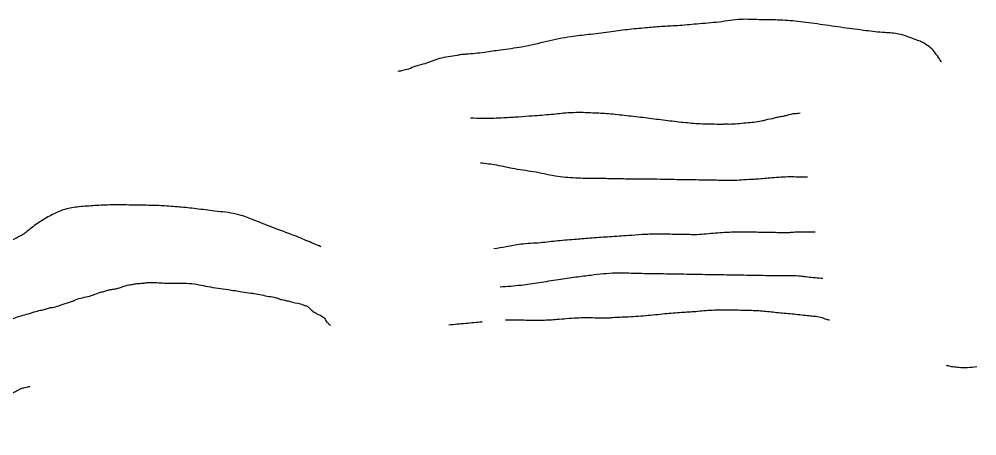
# Model space of a CAD drawing. Extents: x 366044 to 388405, y 4538112 to 4547939.
# Drawn here: x 384464.8 to 384604.9, y 4538113.6 to 4538174.6 of the extents above; entities that cross this region are included whole.
import ezdxf

# ---------------------------------------------------------------- set-up
doc = ezdxf.new("R2010")
doc.units = 0
doc.layers.add('_DOSYADAN_EKLENDI', color=7, linetype='Continuous')
doc.layers.add('Egri_1m', color=7, linetype='Continuous')

msp = doc.modelspace()

# ---------------------------------------------------------------- linework, layer by layer
at = {"layer": '_DOSYADAN_EKLENDI'}
for points in [[(384599.78005918, 4538168.298674201), (384599.44696269004, 4538168.783601924), (384598.16023897403, 4538170.411328387), (384597.4387619963, 4538170.919864445), (384596.8024144223, 4538171.2809585435), (384596.0770243808, 4538171.555933436), (384593.5218514257, 4538172.4164069155), (384591.4521762675, 4538172.626278552), (384588.6828788268, 4538172.906270315), (384585.419768329, 4538173.340546444), (384581.98248596006, 4538173.83614532), (384578.7193754622, 4538174.270421447), (384575.80265217496, 4538174.46527149), (384573.0586333602, 4538174.511213343), (384570.4313813034, 4538174.555200224), (384567.2129584621, 4538174.17103478), (384563.93761964055, 4538173.875432261), (384561.10113442765, 4538173.630888888), (384558.7336727789, 4538173.495306205), (384556.4528079328, 4538173.299867002), (384553.791472857, 4538173.052391169), (384551.06979787047, 4538172.689112238), (384548.08539767814, 4538172.330231995), (384545.53985109454, 4538172.0224108985), (384541.994939206, 4538171.3224750245), (384538.3313040275, 4538170.507713541), (384535.2286696783, 4538170.063202833), (384532.8869757884, 4538169.722765388), (384530.16676820064, 4538169.447071895), (384529.5235727653, 4538169.399433951), (384528.8793990641, 4538169.293405716), (384526.2725343037, 4538168.811391231), (384524.1283343792, 4538168.05880054), (384522.0439852324, 4538167.392817802), (384521.7496226725, 4538167.251729503), (384521.33947162033, 4538167.170986471), (384520.92883143533, 4538167.061048292), (384520.20690393855, 4538166.95067015)], [(384532.27167756786, 4538153.583777087), (384534.6258205137, 4538153.252174998), (384537.3031406892, 4538152.7108931495), (384540.4485061631, 4538152.220181704), (384543.591915105, 4538151.612689675), (384546.5952351949, 4538151.357983111), (384549.36844569916, 4538151.311552513), (384551.8789309978, 4538151.269520604), (384554.0391160223, 4538151.233353612), (384558.0972499984, 4538151.194613462), (384560.1114765752, 4538151.160890186), (384563.87720452313, 4538151.097842323), (384566.8255651647, 4538151.048479266), (384569.10251694714, 4538151.010357302), (384571.9083430718, 4538151.167803982), (384572.7558803337, 4538151.212020722), (384574.94917011133, 4538151.4089261545), (384577.5793569657, 4538151.5401101485), (384579.8563087482, 4538151.501988184), (384580.14517752355, 4538151.4971517855)], [(384535.1826442427, 4538135.414323928), (384538.24402713845, 4538135.669595906), (384540.87812705647, 4538136.034341066), (384543.6888445106, 4538136.483739205), (384546.26456104947, 4538136.849461853), (384548.4885099155, 4538137.133463978), (384552.08544645476, 4538137.4528854685), (384555.1213821647, 4538137.402056183), (384558.2157012538, 4538137.350249411), (384561.63112892746, 4538137.293066464), (384565.1633233593, 4538137.233928546), (384568.2868341378, 4538137.181633031), (384571.20600308967, 4538137.132758719), (384574.00840528356, 4538137.085839378), (384576.46050720324, 4538137.044784956), (384579.14614263887, 4538136.999820588), (384579.84527578845, 4538136.9005053155), (384582.14848446276, 4538136.686723733), (384582.389677107, 4538136.659614292)]]:
    msp.add_spline(points, degree=3, dxfattribs=at)
at = {"layer": 'Egri_1m'}
for points in [[(384530.8126326071, 4538160.144715785), (384532.7321904088, 4538160.107904016), (384535.7112135786, 4538160.176140335), (384537.86590440565, 4538160.317092045), (384539.8732166386, 4538160.4605021775), (384542.64837923745, 4538160.679550852), (384545.0698332104, 4538160.904499739), (384545.8961411217, 4538160.9496808), (384548.7552858475, 4538160.901987407), (384551.02343452035, 4538160.775705367), (384553.672298077, 4538160.495660868), (384556.3796191793, 4538160.185158886), (384559.02749495173, 4538159.846166161), (384561.6758646163, 4538159.536647548), (384564.08991020673, 4538159.319484748), (384566.88960960275, 4538159.243300611), (384567.508599698, 4538159.232975239), (384568.0986079666, 4538159.252615662), (384568.68812234316, 4538159.242781974), (384571.13855814276, 4538159.437765064), (384572.2900867456, 4538159.53648582), (384573.383651695, 4538159.69513817), (384574.03508086206, 4538159.861165787), (384575.3369514119, 4538160.134272796), (384575.9589048601, 4538160.300792097), (384576.63882196177, 4538160.407379805), (384577.17185436137, 4538160.545900048), (384578.325852425, 4538160.791991366), (384578.73900638067, 4538160.814581896), (384579.06422707206, 4538160.868121591), (384579.0894076119, 4538160.871291525)], [(384508.9416618892, 4538141.2738745315), (384506.7516383875, 4538142.203263216), (384504.40889153886, 4538143.156295458), (384502.06466301356, 4538144.020905363), (384499.5165739174, 4538145.036327623), (384496.526349039, 4538146.059125147), (384493.378867723, 4538146.4948988445), (384490.6720405129, 4538146.834874939), (384488.2290130957, 4538147.082003538), (384485.78499789425, 4538147.270183909), (384483.4274342806, 4538147.338992777), (384481.18727965007, 4538147.376360795), (384478.35711675097, 4538147.39408839), (384475.8197354714, 4538147.28900269), (384473.5466478768, 4538147.120543606), (384471.476433069, 4538146.742323943), (384470.70512545796, 4538146.460366614), (384469.8733847327, 4538146.090970317), (384468.1175249886, 4538145.117859876), (384466.3866959339, 4538143.878990738), (384465.72934006073, 4538143.359273772), (384465.25180185365, 4538143.013451372), (384464.9840509235, 4538142.87050597), (384464.7167938853, 4538142.757034681), (384464.53796400374, 4538142.642088337), (384464.24024346255, 4538142.470160507), (384463.8241261539, 4538142.2707253015), (384461.7960704499, 4538140.889402446), (384459.85594801046, 4538139.477130423), (384457.3164333511, 4538137.485209842), (384454.834388453, 4538135.403883555), (384452.6820092757, 4538133.641363975), (384451.0076621977, 4538132.254140905), (384449.39374823385, 4538130.9543568045), (384447.60001660406, 4538129.4806781355), (384446.7127664252, 4538128.672985584)], [(384534.23116593173, 4538141.008764298), (384536.0730641261, 4538141.301399611), (384538.1727546528, 4538141.679127589), (384541.0658201269, 4538141.896209525), (384543.6061647595, 4538142.178139898), (384546.3223759207, 4538142.398171942), (384548.6254331262, 4538142.5956134545), (384551.19327790895, 4538142.759155695), (384553.93847089686, 4538142.949221941), (384555.94578312984, 4538143.092632074), (384558.1289618912, 4538143.174143875), (384560.339640803, 4538143.13726754), (384562.63874687115, 4538143.098916154), (384563.6703970299, 4538143.081707197), (384566.32716286124, 4538143.273248496), (384569.04238623806, 4538143.434332315), (384571.0477229024, 4538143.459845996), (384573.2289260953, 4538143.423461348), (384575.763837914, 4538143.381176485), (384577.03129382344, 4538143.360034054), (384577.5623506545, 4538143.380657845), (384578.0939013776, 4538143.430755751), (384579.0086364454, 4538143.474461758), (384581.29321064946, 4538143.436352776)], [(384436.18317693914, 4538113.588932792), (384437.6417300486, 4538114.080110939), (384440.04062279296, 4538114.718189083), (384440.5741490848, 4538114.886183439), (384441.6981775374, 4538115.103292329), (384441.9934286178, 4538115.1278495975), (384442.11182538536, 4538115.155356972), (384442.4085581422, 4538115.268336577), (384442.76374844456, 4538115.350858701), (384443.26730512537, 4538115.489870628), (384443.5335743791, 4538115.544393693), (384443.71240426064, 4538115.659340036), (384444.2454366603, 4538115.797860278), (384445.4009164004, 4538116.132373934), (384446.0218820643, 4538116.23994501), (384446.55540835613, 4538116.407939365), (384447.1179164746, 4538116.545967923), (384447.5330459989, 4538116.686454902), (384448.98180125083, 4538116.927629376), (384449.42640649393, 4538117.067624672), (384449.92946928256, 4538117.177162486), (384450.4320381791, 4538117.257226187), (384451.2603216591, 4538117.420303699), (384451.79384795076, 4538117.588298053), (384452.2374654096, 4538117.669345123), (384454.3990707271, 4538118.222934407), (384454.81469414354, 4538118.392895499), (384455.2288358836, 4538118.474434255), (384455.5560321436, 4538118.645870401), (384455.8827345115, 4538118.787832433), (384456.2394064903, 4538118.958776896), (384457.9672721922, 4538120.020801358), (384458.1470898581, 4538120.194695924), (384458.29743180523, 4538120.369082178), (384458.41977970995, 4538120.6323824525), (384458.66249995085, 4538121.041086552), (384458.72441474145, 4538121.216947858), (384458.82123806473, 4538121.7165327165), (384458.85762827384, 4538122.128678607), (384458.9918295906, 4538123.09935758), (384459.03118315275, 4538123.688348145), (384459.33004928933, 4538125.688162634), (384459.457830008, 4538126.275678145), (384459.6435743799, 4538126.803262062), (384459.77036731417, 4538127.331829349), (384459.9850935127, 4538127.82944747), (384460.4405643835, 4538128.61787324), (384460.94807220163, 4538128.992678068), (384463.00560362433, 4538130.3735092385), (384463.77839291195, 4538130.743888904), (384465.8530527493, 4538131.387375579), (384466.9790567705, 4538131.722380919), (384467.89724908344, 4538131.972405714), (384468.2819151047, 4538132.054436154), (384468.7854717854, 4538132.19344808), (384469.0822045424, 4538132.306427686), (384469.58477343887, 4538132.386491387), (384470.5913929084, 4538132.635041128), (384471.8372753736, 4538133.0859761825), (384472.429753103, 4538133.252987167), (384473.02371250896, 4538133.50842049), (384475.09689066996, 4538134.063484829), (384475.8677043888, 4538134.315968044), (384476.55009095126, 4538134.569926313), (384477.1720443995, 4538134.736445616), (384477.7055706912, 4538134.90443997), (384478.20863347995, 4538135.013977785), (384478.77015381394, 4538135.093058117), (384479.33266193245, 4538135.231086675), (384479.8661882243, 4538135.399081029), (384480.84382586705, 4538135.677596568), (384481.22799799615, 4538135.730152894), (384481.5242368608, 4538135.8136583865), (384481.81998183334, 4538135.867689767), (384482.20366007026, 4538135.890771981), (384482.61730791803, 4538135.942836624), (384483.03046187374, 4538135.965427154), (384483.5325368781, 4538136.016016744), (384485.7726915086, 4538135.978648726), (384487.9538947016, 4538135.942264076), (384489.7224378309, 4538135.91276301), (384492.3978137535, 4538135.455382151), (384495.36794686434, 4538134.993084447), (384497.3678507148, 4538134.694382892), (384498.66181899, 4538134.495904101), (384499.19139414444, 4538134.428105556), (384501.33670102037, 4538134.009049129), (384502.3359121074, 4538133.815487183), (384502.8340359744, 4538133.630283872), (384503.21573864255, 4538133.535469637), (384503.59793520294, 4538133.470129514), (384503.8032774503, 4538133.407739498), (384504.1265225732, 4538133.343382743), (384504.4197980849, 4538133.250043562), (384505.94710264984, 4538132.900260733), (384506.2109024427, 4538132.807413237), (384506.4452265168, 4538132.715057423), (384506.680044483, 4538132.652175724), (384506.9143685572, 4538132.55981991), (384507.0312836481, 4538132.498904947), (384507.1472109547, 4538132.379041759), (384507.2636321535, 4538132.288652684), (384507.4665049402, 4538132.078892106), (384507.58292613894, 4538131.9885030305), (384507.78629281773, 4538131.808216565), (384508.078086653, 4538131.626455046), (384508.4578137525, 4538131.413744362), (384508.9259680086, 4538131.199558622), (384509.2177618438, 4538131.017797103), (384509.479586068, 4538130.807053157), (384509.593537806, 4538130.5692935195), (384509.73647137056, 4538130.301568084), (384509.8823682883, 4538130.210687324), (384509.9978017027, 4538130.061350024), (384510.142710836, 4538129.91152104), (384510.2301502081, 4538129.851097762), (384510.3170956881, 4538129.761200372), (384510.32328618085, 4538129.75637329)], [(384535.97435237054, 4538130.596200636), (384536.27696561505, 4538130.595904892), (384538.6350231208, 4538130.556570137), (384541.37675886345, 4538130.540317595), (384543.4720043607, 4538130.65277856), (384546.33559411595, 4538130.870352181), (384549.01887231326, 4538130.884557121), (384551.14161796065, 4538130.878629952), (384551.4073933222, 4538130.903678904), (384553.56159025716, 4538131.015156501), (384556.48363755795, 4538131.20227264), (384559.28926365986, 4538131.479777854), (384561.73969945946, 4538131.674760944), (384563.8059631301, 4538131.817187708), (384566.1974474919, 4538132.013154169), (384568.9691528457, 4538132.025884055), (384571.6809189773, 4538131.980649084), (384573.7722133373, 4538131.8573171515), (384575.8915017395, 4538131.645071195), (384578.1876444546, 4538131.429875134), (384580.3948661211, 4538131.186680012), (384581.1897227449, 4538131.114456307), (384582.07201874105, 4538130.981809325), (384582.9218756652, 4538130.672809351), (384583.37370883493, 4538130.577781481)], [(384527.6552389539, 4538129.855253378), (384530.1356443644, 4538130.079218897), (384532.46867118095, 4538130.305642837), (384532.5410516277, 4538130.312593266)], [(384604.9361470589, 4538123.684796195), (384603.5605108445, 4538123.566016663), (384602.27120076254, 4538123.587744003), (384601.89075922815, 4538123.623473276), (384601.4229011778, 4538123.689993791), (384600.72160509205, 4538123.819084397), (384600.5080562919, 4538123.905970105)], [(384462.6144642229, 4538119.58), (384462.79585726524, 4538119.615949867), (384463.2104928974, 4538119.726962735), (384463.5062378699, 4538119.780994116), (384464.21859404334, 4538120.063934813), (384464.9624015042, 4538120.464280277), (384465.46645207715, 4538120.632766316), (384466.2063084007, 4538120.79731888), (384466.3163561488, 4538120.8318154635)]]:
    msp.add_spline(points, degree=3, dxfattribs=at)

doc.saveas('drawing.dxf')
